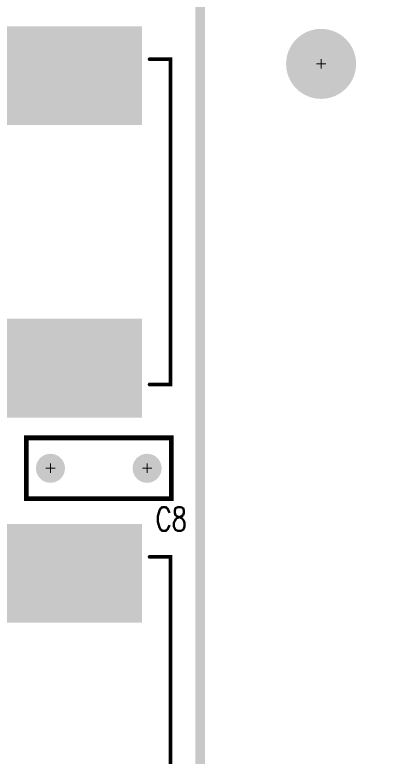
# Model space of a CAD drawing. Extents: x 0 to 127, y 0 to 167.
# Drawn here: x 65.18 to 85.49, y 85.7 to 124.68 of the extents above; entities that cross this region are included whole.
import ezdxf
from ezdxf.enums import TextEntityAlignment as Align

# ---------------------------------------------------------------- set-up
doc = ezdxf.new("R2010")
doc.units = 0
for name, color, linetype in [('2D_LINE_126', 222, 'CONTINUOUS'), ('DRIL_NPLTE_THRU_01', 3, 'CONTINUOUS'), ('DRIL_PLTE_THRU_01', 3, 'CONTINUOUS'), ('DRIL_SYMBOL', 254, 'CONTINUOUS'), ('PADS_INNER', 106, 'CONTINUOUS'), ('PADS_TOP', 106, 'CONTINUOUS'), ('PART_NAME_126', 255, 'CONTINUOUS'), ('PART_TOP_2DLINE_126', 222, 'CONTINUOUS')]:
    doc.layers.add(name, color=color, linetype=linetype)
doc.styles.add('W0$127', font='simplex', dxfattribs={"width": 0.75})

# ---------------------------------------------------------------- blocks, each defined once
blk = doc.blocks.new('DRAWING_3337')
at = {"layer": '2D_LINE_126', "const_width": 0.508}
blk.add_lwpolyline([(0, 0), (12.7, 0), (12.7, -83.82), (0, -83.82)], close=True, dxfattribs=at)
blk = doc.blocks.new('DRIL_SYMBOL_3$68')
at = {"layer": 'DRIL_SYMBOL', "const_width": 0.0508}
for points in [[(-0.254, 0), (0.254, 0)], [(0, -0.254), (0, 0.254)]]:
    blk.add_lwpolyline(points, dxfattribs=at)
blk = doc.blocks.new('DRIL_HOLE_3$68')
at = {"const_width": 1.84}
blk.add_lwpolyline([(-0.92, 0, 1), (0.92, 0, 1)], format="xyb", close=True, dxfattribs=at)
blk.add_blockref('DRIL_SYMBOL_3$68', (0, 0))
blk = doc.blocks.new('PAD_0')
blk.add_lwpolyline([(0, 0, 1), (0, 0, 1)], format="xyb", close=True)
blk = doc.blocks.new('STK_TOP_22')
at = {"layer": 'DRIL_NPLTE_THRU_01'}
blk.add_blockref('DRIL_HOLE_3$68', (0, 0), dxfattribs=at)
at = {"layer": 'PADS_INNER'}
blk.add_blockref('PAD_0', (0, 0), dxfattribs=at)
at = {"layer": 'PADS_TOP'}
blk.add_blockref('PAD_0', (0, 0), dxfattribs=at)
blk = doc.blocks.new('SYM_TOP_18')
blk.add_blockref('STK_TOP_22', (0, 0))
blk = doc.blocks.new('PART_TOP_58')
blk.add_blockref('SYM_TOP_18', (0, 0))
blk = doc.blocks.new('SMOOTH_0$249936')
at = {"const_width": 0.124968}
blk.add_lwpolyline([(-0.062484, 0, 1), (0.062484, 0, 1)], format="xyb", close=True, dxfattribs=at)
blk = doc.blocks.new('PART_BODY_TOP_3357')
at = {"layer": 'PART_TOP_2DLINE_126', "const_width": 0.25}
blk.add_lwpolyline([(-3.81, 1.6), (3.81, 1.6), (3.81, -1.6), (-3.81, -1.6), (-3.81, 1.6)], dxfattribs=at)
at = {"layer": 'PART_TOP_2DLINE_126'}
for p in [(-3.81, 1.6), (-3.81, 1.6), (3.81, 1.6), (-3.81, -1.6), (3.81, -1.6)]:
    blk.add_blockref('SMOOTH_0$249936', p, dxfattribs=at)
blk = doc.blocks.new('DRIL_SYMBOL_0$8128')
at = {"layer": 'DRIL_SYMBOL', "const_width": 0.0508}
for points in [[(-0.254, 0), (0.254, 0)], [(0, -0.254), (0, 0.254)]]:
    blk.add_lwpolyline(points, dxfattribs=at)
blk = doc.blocks.new('DRIL_HOLE_0$8128')
at = {"const_width": 0.4064}
blk.add_lwpolyline([(-0.2032, 0, 1), (0.2032, 0, 1)], format="xyb", close=True, dxfattribs=at)
blk.add_blockref('DRIL_SYMBOL_0$8128', (0, 0))
blk = doc.blocks.new('PAD_12')
at = {"const_width": 0.762}
blk.add_lwpolyline([(0, -0.381, 1), (0, 0.381, 1)], format="xyb", close=True, dxfattribs=at)
blk = doc.blocks.new('STK_TOP_24')
at = {"layer": 'DRIL_PLTE_THRU_01'}
blk.add_blockref('DRIL_HOLE_0$8128', (0, 0), dxfattribs=at)
at = {"layer": 'PADS_INNER'}
blk.add_blockref('PAD_12', (0, 0), dxfattribs=at)
at = {"layer": 'PADS_TOP'}
blk.add_blockref('PAD_12', (0, 0), dxfattribs=at)
blk = doc.blocks.new('SYM_TOP_20')
for name, p in [('PART_BODY_TOP_3357', (0, 0)), ('STK_TOP_24', (-2.54, 0)), ('STK_TOP_24', (2.54, 0))]:
    blk.add_blockref(name, p)
blk = doc.blocks.new('PART_TOP_70')
blk.add_blockref('SYM_TOP_20', (0, 0))
at = {"layer": 'PART_NAME_126', "style": 'W0$127', "width": 0.75}
blk.add_text('C8', height=1.2446, dxfattribs=at).set_placement((3.81, -2.667), align=Align.MIDDLE_CENTER)
blk = doc.blocks.new('SMOOTH_0$2')
at = {"const_width": 0.1}
blk.add_lwpolyline([(-0.05, 0, 1), (0.05, 0, 1)], format="xyb", close=True, dxfattribs=at)
blk = doc.blocks.new('PART_BODY_TOP_3367')
at = {"layer": 'PART_TOP_2DLINE_126', "const_width": 0.2}
for points in [[(-8.55, 7.5), (-8.55, 8.6), (8.55, 8.6), (8.55, 7.5)], [(-8.55, -7.5), (-8.55, -8.6), (8.55, -8.6), (8.55, -7.5)]]:
    blk.add_lwpolyline(points, dxfattribs=at)
at = {"layer": 'PART_TOP_2DLINE_126'}
for p in [(-8.55, 8.6), (8.55, 8.6), (-8.55, 7.5), (8.55, 7.5), (-8.55, -7.5), (8.55, -7.5), (-8.55, -8.6), (8.55, -8.6)]:
    blk.add_blockref('SMOOTH_0$2', p, dxfattribs=at)
blk = doc.blocks.new('DRIL_HOLE_0')
blk.add_lwpolyline([(0, 0, 1), (0, 0, 1)], format="xyb", close=True)
blk = doc.blocks.new('PAD_23')
at = {"const_width": 5.2}
blk.add_lwpolyline([(-7.1, 0), (7.1, 0)], dxfattribs=at)
blk = doc.blocks.new('STK_TOP_34')
at = {"layer": 'DRIL_NPLTE_THRU_01'}
blk.add_blockref('DRIL_HOLE_0', (0, 0), dxfattribs=at)
at = {"layer": 'PADS_INNER'}
blk.add_blockref('PAD_0', (0, 0), dxfattribs=at)
at = {"layer": 'PADS_TOP', "rotation": 90}
blk.add_blockref('PAD_23', (0, 0), dxfattribs=at)
blk = doc.blocks.new('SYM_TOP_30')
for name, p in [('STK_TOP_34', (-7.685, 0)), ('STK_TOP_34', (7.685, 0)), ('PART_BODY_TOP_3367', (0, 0))]:
    blk.add_blockref(name, p)
blk = doc.blocks.new('PART_TOP_138')
blk.add_blockref('SYM_TOP_30', (0, 0))
at = {"layer": 'PART_NAME_126', "style": 'W0$127', "width": 0.75}
blk.add_text('L1', height=1.2446, rotation=-270, dxfattribs=at).set_placement((-1.27, -10.033), align=Align.MIDDLE_CENTER)
blk = doc.blocks.new('PART_TOP_139')
blk.add_blockref('SYM_TOP_30', (0, 0))
at = {"layer": 'PART_NAME_126', "style": 'W0$127', "width": 0.75}
blk.add_text('L2', height=1.2446, rotation=-270, dxfattribs=at).set_placement((2.159, -10.795), align=Align.MIDDLE_CENTER)

msp = doc.modelspace()

# ---------------------------------------------------------------- block references
for name, p in [('DRAWING_3337', (74.93, 132.08)), ('PART_TOP_70', (69.596, 100.838))]:
    msp.add_blockref(name, p)
at = {"rotation": 270}
for name, p in [('PART_TOP_138', (64.77, 113.792)), ('PART_TOP_58', (81.28, 122.0978)), ('PART_TOP_139', (64.77, 87.63))]:
    msp.add_blockref(name, p, dxfattribs=at)

doc.saveas('drawing.dxf')
